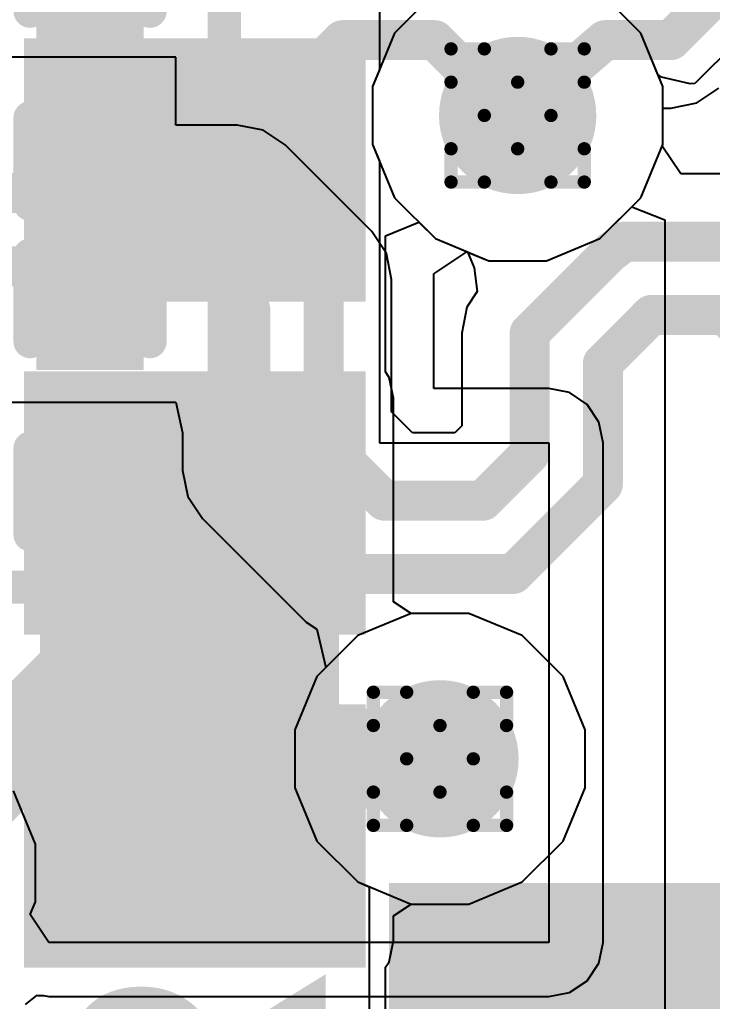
# Model space of a CAD drawing. Header units: inches. Extents: x -6 to 328, y -6 to 90.
# Drawn here: x 28.651 to 31.293, y 7.918 to 11.662 of the extents above; entities that cross this region are included whole.
import ezdxf

# ---------------------------------------------------------------- set-up
doc = ezdxf.new("R2010")
doc.units = ezdxf.units.IN
for name, color, linetype in [('Bottom Layer', 5, 'Continuous'), ('Bottom Paste', 16, 'Continuous'), ('Bottom Solder', 6, 'Continuous'), ('Drill Drawing', 1, 'Continuous'), ('GND', 76, 'Continuous'), ('PWR', 16, 'Continuous'), ('Top Layer', 1, 'Continuous'), ('Top Overlay', 2, 'Continuous'), ('Top Paste', 8, 'Continuous'), ('Top Solder', 216, 'Continuous'), ('Via Holes', 16, 'Continuous')]:
    doc.layers.add(name, color=color, linetype=linetype)
doc.styles.add('Arial_Bold', font='', dxfattribs={"height": 0.2})
doc.styles.get('Arial_Bold').set_extended_font_data('Arial', bold=True)

# ---------------------------------------------------------------- blocks, each defined once
blk = doc.blocks.new('M55_7013242R_B_49')
at = {"layer": 'Bottom Layer'}
for points in [[(4.045, -2.2), (4.845, -2.2), (4.845, -3.3), (4.045, -3.3)], [(5.315, -2.2), (6.115, -2.2), (6.115, -3.3), (5.315, -3.3)], [(6.585, -2.2), (7.385, -2.2), (7.385, -3.3), (6.585, -3.3)]]:
    blk.add_hatch(color=5, dxfattribs=at).paths.add_polyline_path(points)
at = {"layer": 'Bottom Paste'}
for points in [[(4.045, -2.2), (4.845, -2.2), (4.845, -3.3), (4.045, -3.3)], [(5.315, -2.2), (6.115, -2.2), (6.115, -3.3), (5.315, -3.3)], [(6.585, -2.2), (7.385, -2.2), (7.385, -3.3), (6.585, -3.3)]]:
    blk.add_hatch(color=16, dxfattribs=at).paths.add_polyline_path(points)
at = {"layer": 'Bottom Solder'}
for points in [[(3.9434, -2.0984), (4.9466, -2.0984), (4.9466, -3.4016), (3.9434, -3.4016)], [(5.2134, -2.0984), (6.2166, -2.0984), (6.2166, -3.4016), (5.2134, -3.4016)], [(6.4834, -2.0984), (7.4866, -2.0984), (7.4866, -3.4016), (6.4834, -3.4016)]]:
    blk.add_hatch(color=6, dxfattribs=at).paths.add_polyline_path(points)
blk = doc.blocks.new('HDR1X3_SMD_50')
at = {"layer": 'Top Layer'}
blk.add_hatch(color=1, dxfattribs=at).paths.add_polyline_path([(-0.635, -0.7), (0.635, -0.7), (0.635, -2.9), (-0.635, -2.9)])
at = {"layer": 'Top Paste'}
blk.add_hatch(color=8, dxfattribs=at).paths.add_polyline_path([(-0.635, -0.7), (0.635, -0.7), (0.635, -2.9), (-0.635, -2.9)])
at = {"layer": 'Top Solder'}
blk.add_hatch(color=216, dxfattribs=at).paths.add_polyline_path([(-0.7366, -0.5984), (0.7366, -0.5984), (0.7366, -3.0016), (-0.7366, -3.0016)])
blk = doc.blocks.new('CAP_0201_69')
at = {"layer": 'Top Layer'}
for points in [[(-0.45, 0.15), (-0.15, 0.15), (-0.15, -0.15), (-0.45, -0.15)], [(0.15, 0.15), (0.45, 0.15), (0.45, -0.15), (0.15, -0.15)]]:
    blk.add_hatch(color=1, dxfattribs=at).paths.add_polyline_path(points)
at = {"layer": 'Top Paste'}
for points in [[(-0.45, 0.15), (-0.15, 0.15), (-0.15, -0.15), (-0.45, -0.15)], [(0.15, 0.15), (0.45, 0.15), (0.45, -0.15), (0.15, -0.15)]]:
    blk.add_hatch(color=8, dxfattribs=at).paths.add_polyline_path(points)
at = {"layer": 'Top Solder'}
for points in [[(-0.505, 0.205), (-0.095, 0.205), (-0.095, -0.205), (-0.505, -0.205)], [(0.095, 0.205), (0.505, 0.205), (0.505, -0.205), (0.095, -0.205)]]:
    blk.add_hatch(color=216, dxfattribs=at).paths.add_polyline_path(points)
at = {"layer": 'Top Overlay'}
for points in [[(-0.2032, 0.2286, 0.127, 0.127, 0), (-0.5334, 0.2286, 0.127, 0.127, 0)], [(-0.5334, -0.2286, 0.127, 0.127, 0), (-0.5334, 0.2286, 0.127, 0.127, 0)], [(0.5334, 0.2286, 0.127, 0.127, 0), (0.2032, 0.2286, 0.127, 0.127, 0)], [(0.5334, -0.2286, 0.127, 0.127, 0), (0.5334, 0.2286, 0.127, 0.127, 0)], [(-0.2032, -0.2286, 0.127, 0.127, 0), (-0.5334, -0.2286, 0.127, 0.127, 0)], [(0.5334, -0.2286, 0.127, 0.127, 0), (0.2032, -0.2286, 0.127, 0.127, 0)]]:
    blk.add_lwpolyline(points, format="xyseb", dxfattribs=at)
for points in [[(-0.5651, 0.2286, 0.0635, 0.0635, 1), (-0.5016, 0.2286, 0.0635, 0.0635, 1)], [(-0.5651, 0.2286, 0.0635, 0.0635, 1), (-0.5016, 0.2286, 0.0635, 0.0635, 1)], [(-0.2349, 0.2286, 0.0635, 0.0635, 1), (-0.1714, 0.2286, 0.0635, 0.0635, 1)], [(0.1714, 0.2286, 0.0635, 0.0635, 1), (0.2349, 0.2286, 0.0635, 0.0635, 1)], [(0.5016, 0.2286, 0.0635, 0.0635, 1), (0.5651, 0.2286, 0.0635, 0.0635, 1)], [(0.5016, 0.2286, 0.0635, 0.0635, 1), (0.5651, 0.2286, 0.0635, 0.0635, 1)], [(-0.5651, -0.2286, 0.0635, 0.0635, 1), (-0.5016, -0.2286, 0.0635, 0.0635, 1)], [(-0.5651, -0.2286, 0.0635, 0.0635, 1), (-0.5016, -0.2286, 0.0635, 0.0635, 1)], [(-0.2349, -0.2286, 0.0635, 0.0635, 1), (-0.1714, -0.2286, 0.0635, 0.0635, 1)], [(0.1714, -0.2286, 0.0635, 0.0635, 1), (0.2349, -0.2286, 0.0635, 0.0635, 1)], [(0.5016, -0.2286, 0.0635, 0.0635, 1), (0.5651, -0.2286, 0.0635, 0.0635, 1)], [(0.5016, -0.2286, 0.0635, 0.0635, 1), (0.5651, -0.2286, 0.0635, 0.0635, 1)]]:
    blk.add_lwpolyline(points, format="xyseb", close=True, dxfattribs=at)
blk = doc.blocks.new('CAP_0201_70')
at = {"layer": 'Top Layer'}
for points in [[(-0.45, 0.15), (-0.15, 0.15), (-0.15, -0.15), (-0.45, -0.15)], [(0.15, 0.15), (0.45, 0.15), (0.45, -0.15), (0.15, -0.15)]]:
    blk.add_hatch(color=1, dxfattribs=at).paths.add_polyline_path(points)
at = {"layer": 'Top Paste'}
for points in [[(-0.45, 0.15), (-0.15, 0.15), (-0.15, -0.15), (-0.45, -0.15)], [(0.15, 0.15), (0.45, 0.15), (0.45, -0.15), (0.15, -0.15)]]:
    blk.add_hatch(color=8, dxfattribs=at).paths.add_polyline_path(points)
at = {"layer": 'Top Solder'}
for points in [[(-0.505, 0.205), (-0.095, 0.205), (-0.095, -0.205), (-0.505, -0.205)], [(0.095, 0.205), (0.505, 0.205), (0.505, -0.205), (0.095, -0.205)]]:
    blk.add_hatch(color=216, dxfattribs=at).paths.add_polyline_path(points)
at = {"layer": 'Top Overlay'}
for points in [[(-0.5334, 0.2286, 0.127, 0.127, 0), (-0.2032, 0.2286, 0.127, 0.127, 0)], [(-0.5334, 0.2286, 0.127, 0.127, 0), (-0.5334, -0.2286, 0.127, 0.127, 0)], [(0.2032, 0.2286, 0.127, 0.127, 0), (0.5334, 0.2286, 0.127, 0.127, 0)], [(0.5334, 0.2286, 0.127, 0.127, 0), (0.5334, -0.2286, 0.127, 0.127, 0)], [(-0.5334, -0.2286, 0.127, 0.127, 0), (-0.2032, -0.2286, 0.127, 0.127, 0)], [(0.2032, -0.2286, 0.127, 0.127, 0), (0.5334, -0.2286, 0.127, 0.127, 0)]]:
    blk.add_lwpolyline(points, format="xyseb", dxfattribs=at)
for points in [[(-0.5651, 0.2286, 0.0635, 0.0635, 1), (-0.5016, 0.2286, 0.0635, 0.0635, 1)], [(-0.5651, 0.2286, 0.0635, 0.0635, 1), (-0.5016, 0.2286, 0.0635, 0.0635, 1)], [(-0.2349, 0.2286, 0.0635, 0.0635, 1), (-0.1714, 0.2286, 0.0635, 0.0635, 1)], [(0.1714, 0.2286, 0.0635, 0.0635, 1), (0.2349, 0.2286, 0.0635, 0.0635, 1)], [(0.5016, 0.2286, 0.0635, 0.0635, 1), (0.5651, 0.2286, 0.0635, 0.0635, 1)], [(0.5016, 0.2286, 0.0635, 0.0635, 1), (0.5651, 0.2286, 0.0635, 0.0635, 1)], [(-0.5651, -0.2286, 0.0635, 0.0635, 1), (-0.5016, -0.2286, 0.0635, 0.0635, 1)], [(-0.5651, -0.2286, 0.0635, 0.0635, 1), (-0.5016, -0.2286, 0.0635, 0.0635, 1)], [(-0.2349, -0.2286, 0.0635, 0.0635, 1), (-0.1714, -0.2286, 0.0635, 0.0635, 1)], [(0.1714, -0.2286, 0.0635, 0.0635, 1), (0.2349, -0.2286, 0.0635, 0.0635, 1)], [(0.5016, -0.2286, 0.0635, 0.0635, 1), (0.5651, -0.2286, 0.0635, 0.0635, 1)], [(0.5016, -0.2286, 0.0635, 0.0635, 1), (0.5651, -0.2286, 0.0635, 0.0635, 1)]]:
    blk.add_lwpolyline(points, format="xyseb", close=True, dxfattribs=at)

msp = doc.modelspace()

# ---------------------------------------------------------------- hatches: boundary and pattern name
at = {"layer": 'Bottom Layer'}
h = msp.add_hatch(color=5, dxfattribs=at)
edge = h.paths.add_edge_path()
edge.add_arc((30.5502, 11.2965), 0.3, 0, 360)
msp.add_hatch(color=5, dxfattribs=at).paths.add_polyline_path([(28.769, 8.1485), (29.869, 8.1485), (29.869, 10.2185), (28.769, 10.2185)])
h = msp.add_hatch(color=5, dxfattribs=at)
edge = h.paths.add_edge_path()
edge.add_arc((30.254, 8.8429), 0.3, 0, 360)
at = {"layer": 'GND'}
h = msp.add_hatch(color=76, dxfattribs=at)
edge = h.paths.add_edge_path()
edge.add_arc((30.5502, 11.2965), 0.3, 0, 360)
h = msp.add_hatch(color=76, dxfattribs=at)
edge = h.paths.add_edge_path()
edge.add_arc((30.254, 8.8429), 0.3, 0, 360)
at = {"layer": 'PWR'}
h = msp.add_hatch(color=16, dxfattribs=at)
edge = h.paths.add_edge_path()
edge.add_arc((30.5502, 11.2965), 0.3, 0, 360)
h = msp.add_hatch(color=16, dxfattribs=at)
edge = h.paths.add_edge_path()
edge.add_arc((30.254, 8.8429), 0.3, 0, 360)
at = {"layer": 'Top Layer'}
h = msp.add_hatch(color=1, dxfattribs=at)
edge = h.paths.add_edge_path()
edge.add_arc((30.5502, 11.2965), 0.3, 0, 360)
h = msp.add_hatch(color=1, dxfattribs=at)
edge = h.paths.add_edge_path()
edge.add_arc((30.254, 8.8429), 0.3, 0, 360)
at = {"layer": 'Via Holes'}
h = msp.add_hatch(color=7, dxfattribs=at)
edge = h.paths.add_edge_path()
edge.add_arc((30.5502, 11.2965), 0.15, 0, 360)
h = msp.add_hatch(color=7, dxfattribs=at)
edge = h.paths.add_edge_path()
edge.add_arc((30.254, 8.8429), 0.15, 0, 360)

# ---------------------------------------------------------------- linework, layer by layer
at = {"layer": 'Bottom Layer'}
for p, q in [((33.1244, 13.3163), (31.2264, 11.4183)), ((31.0198, 11.6104), (30.9109, 11.7193)), ((31.0853, 11.4524), (31.0198, 11.6104)), ((31.0986, 11.443), (31.0853, 11.4524)), ((31.2083, 11.4166), (31.0986, 11.443)), ((31.2264, 11.4183), (31.2083, 11.4166)), ((30.864, 10.8269), (30.9851, 10.948)), ((30.9851, 10.948), (31.1121, 10.8988)), ((31.1121, 10.8988), (31.1121, 6.1647)), ((30.0468, 10.8369), (30.1738, 10.8895)), ((30.1738, 10.8895), (30.2364, 10.8269)), ((30.0468, 10.5233), (30.0468, 10.8369)), ((30.2364, 10.8269), (30.44, 10.7425)), ((30.6604, 10.7425), (30.864, 10.8269)), ((30.44, 10.7425), (30.6604, 10.7425)), ((30.0468, 10.5107), (30.0468, 10.5233)), ((30.0468, 10.3963), (30.0468, 10.5107)), ((30.0468, 10.3837), (30.0468, 10.3963)), ((30.0468, 10.3182), (30.0468, 10.3837)), ((30.0604, 10.2978), (30.0468, 10.3182)), ((30.0762, 10.2185), (30.0604, 10.2978)), ((30.0762, 9.4421), (30.0762, 10.2185)), ((30.1438, 9.3969), (30.0762, 9.4421)), ((30.3642, 9.3969), (30.1438, 9.3969)), ((30.5678, 9.3126), (30.3642, 9.3969)), ((30.7237, 9.1567), (30.5678, 9.3126)), ((30.808, 8.9531), (30.7237, 9.1567)), ((30.808, 8.7327), (30.808, 8.9531)), ((30.7237, 8.5291), (30.808, 8.7327)), ((30.5678, 8.3732), (30.7237, 8.5291)), ((30.3642, 8.2889), (30.5678, 8.3732)), ((30.0762, 8.2437), (30.1438, 8.2889)), ((30.1438, 8.2889), (30.3642, 8.2889)), ((30.0762, 8.1485), (30.0762, 8.2437)), ((30.0604, 8.0692), (30.0762, 8.1485)), ((30.0468, 8.0488), (30.0604, 8.0692)), ((30.0468, 7.9833), (30.0468, 8.0488)), ((30.0468, 7.9707), (30.0468, 7.9833)), ((30.0468, 7.8563), (30.0468, 7.9707))]:
    msp.add_line(p, q, dxfattribs=at)
for points in [[(29.7928, 11.4945, 0.1524, 0.1524, 0), (29.8821, 11.5838, 0.1524, 0.1524, 0)], [(29.8821, 11.5838, 0.1524, 0.1524, 0), (30.234, 11.5838, 0.1524, 0.1524, 0)], [(30.234, 11.5838, 0.1524, 0.1524, 0), (30.5213, 11.2965, 0.1524, 0.1524, 0)], [(29.7928, 11.4123, 0.1524, 0.1524, 0), (29.7928, 11.4945, 0.1524, 0.1524, 0)], [(29.469, 11.0885, 0.1524, 0.1524, 0), (29.7928, 11.4123, 0.1524, 0.1524, 0)], [(30.5213, 11.2965, 0.1524, 0.1524, 0), (30.5502, 11.2965, 0.1524, 0.1524, 0)], [(29.319, 11.0885, 0.1524, 0.1524, 0), (29.469, 11.0885, 0.1524, 0.1524, 0)], [(29.319, 8.9485, 0.381, 0.381, 0), (29.4246, 8.8429, 0.381, 0.381, 0)], [(29.4246, 8.8429, 0.381, 0.381, 0), (30.254, 8.8429, 0.381, 0.381, 0)]]:
    msp.add_lwpolyline(points, format="xyseb", dxfattribs=at)
for points in [[(29.844, 11.5838, 0.0762, 0.0762, 1), (29.9202, 11.5838, 0.0762, 0.0762, 1)], [(29.844, 11.5838, 0.0762, 0.0762, 1), (29.9202, 11.5838, 0.0762, 0.0762, 1)], [(30.1959, 11.5838, 0.0762, 0.0762, 1), (30.2721, 11.5838, 0.0762, 0.0762, 1)], [(30.1959, 11.5838, 0.0762, 0.0762, 1), (30.2721, 11.5838, 0.0762, 0.0762, 1)], [(29.7547, 11.4945, 0.0762, 0.0762, 1), (29.8309, 11.4945, 0.0762, 0.0762, 1)], [(29.7547, 11.4945, 0.0762, 0.0762, 1), (29.8309, 11.4945, 0.0762, 0.0762, 1)], [(29.7547, 11.4123, 0.0762, 0.0762, 1), (29.8309, 11.4123, 0.0762, 0.0762, 1)], [(29.7547, 11.4123, 0.0762, 0.0762, 1), (29.8309, 11.4123, 0.0762, 0.0762, 1)], [(30.4832, 11.2965, 0.0762, 0.0762, 1), (30.5594, 11.2965, 0.0762, 0.0762, 1)], [(30.4832, 11.2965, 0.0762, 0.0762, 1), (30.5594, 11.2965, 0.0762, 0.0762, 1)], [(30.5121, 11.2965, 0.0762, 0.0762, 1), (30.5883, 11.2965, 0.0762, 0.0762, 1)], [(29.2809, 11.0885, 0.0762, 0.0762, 1), (29.3571, 11.0885, 0.0762, 0.0762, 1)], [(29.4309, 11.0885, 0.0762, 0.0762, 1), (29.5071, 11.0885, 0.0762, 0.0762, 1)], [(29.4309, 11.0885, 0.0762, 0.0762, 1), (29.5071, 11.0885, 0.0762, 0.0762, 1)], [(29.2237, 8.9485, 0.1905, 0.1905, 1), (29.4142, 8.9485, 0.1905, 0.1905, 1)], [(29.3293, 8.8429, 0.1905, 0.1905, 1), (29.5198, 8.8429, 0.1905, 0.1905, 1)], [(29.3293, 8.8429, 0.1905, 0.1905, 1), (29.5198, 8.8429, 0.1905, 0.1905, 1)], [(30.1588, 8.8429, 0.1905, 0.1905, 1), (30.3493, 8.8429, 0.1905, 0.1905, 1)]]:
    msp.add_lwpolyline(points, format="xyseb", close=True, dxfattribs=at)
at = {"layer": 'Drill Drawing'}
for points in [[(30.2962, 11.4235, 0.0508, 0.0508, 0), (30.2962, 11.5505, 0.0508, 0.0508, 0)], [(30.2962, 11.5505, 0.0508, 0.0508, 0), (30.4232, 11.5505, 0.0508, 0.0508, 0)], [(30.4232, 11.5505, 0.0508, 0.0508, 0), (30.5502, 11.4235, 0.0508, 0.0508, 0)], [(30.5502, 11.4235, 0.0508, 0.0508, 0), (30.6772, 11.5505, 0.0508, 0.0508, 0)], [(30.6772, 11.5505, 0.0508, 0.0508, 0), (30.8042, 11.5505, 0.0508, 0.0508, 0)], [(30.8042, 11.4235, 0.0508, 0.0508, 0), (30.8042, 11.5505, 0.0508, 0.0508, 0)], [(30.2962, 11.4235, 0.0508, 0.0508, 0), (30.4232, 11.2965, 0.0508, 0.0508, 0)], [(30.6772, 11.2965, 0.0508, 0.0508, 0), (30.8042, 11.4235, 0.0508, 0.0508, 0)], [(30.2962, 11.1695, 0.0508, 0.0508, 0), (30.4232, 11.2965, 0.0508, 0.0508, 0)], [(30.6772, 11.2965, 0.0508, 0.0508, 0), (30.8042, 11.1695, 0.0508, 0.0508, 0)], [(30.2962, 11.0425, 0.0508, 0.0508, 0), (30.2962, 11.1695, 0.0508, 0.0508, 0)], [(30.4232, 11.0425, 0.0508, 0.0508, 0), (30.5502, 11.1695, 0.0508, 0.0508, 0)], [(30.5502, 11.1695, 0.0508, 0.0508, 0), (30.6772, 11.0425, 0.0508, 0.0508, 0)], [(30.8042, 11.0425, 0.0508, 0.0508, 0), (30.8042, 11.1695, 0.0508, 0.0508, 0)], [(30.2962, 11.0425, 0.0508, 0.0508, 0), (30.4232, 11.0425, 0.0508, 0.0508, 0)], [(30.6772, 11.0425, 0.0508, 0.0508, 0), (30.8042, 11.0425, 0.0508, 0.0508, 0)], [(30, 8.9699, 0.0508, 0.0508, 0), (30, 9.0969, 0.0508, 0.0508, 0)], [(30, 9.0969, 0.0508, 0.0508, 0), (30.127, 9.0969, 0.0508, 0.0508, 0)], [(30.127, 9.0969, 0.0508, 0.0508, 0), (30.254, 8.9699, 0.0508, 0.0508, 0)], [(30.254, 8.9699, 0.0508, 0.0508, 0), (30.381, 9.0969, 0.0508, 0.0508, 0)], [(30.381, 9.0969, 0.0508, 0.0508, 0), (30.508, 9.0969, 0.0508, 0.0508, 0)], [(30.508, 8.9699, 0.0508, 0.0508, 0), (30.508, 9.0969, 0.0508, 0.0508, 0)], [(30, 8.9699, 0.0508, 0.0508, 0), (30.127, 8.8429, 0.0508, 0.0508, 0)], [(30.381, 8.8429, 0.0508, 0.0508, 0), (30.508, 8.9699, 0.0508, 0.0508, 0)], [(30, 8.7159, 0.0508, 0.0508, 0), (30.127, 8.8429, 0.0508, 0.0508, 0)], [(30.381, 8.8429, 0.0508, 0.0508, 0), (30.508, 8.7159, 0.0508, 0.0508, 0)], [(30, 8.5889, 0.0508, 0.0508, 0), (30, 8.7159, 0.0508, 0.0508, 0)], [(30.127, 8.5889, 0.0508, 0.0508, 0), (30.254, 8.7159, 0.0508, 0.0508, 0)], [(30.254, 8.7159, 0.0508, 0.0508, 0), (30.381, 8.5889, 0.0508, 0.0508, 0)], [(30.508, 8.5889, 0.0508, 0.0508, 0), (30.508, 8.7159, 0.0508, 0.0508, 0)], [(30, 8.5889, 0.0508, 0.0508, 0), (30.127, 8.5889, 0.0508, 0.0508, 0)], [(30.381, 8.5889, 0.0508, 0.0508, 0), (30.508, 8.5889, 0.0508, 0.0508, 0)]]:
    msp.add_lwpolyline(points, format="xyseb", dxfattribs=at)
for points in [[(30.2835, 11.5505, 0.0254, 0.0254, 1), (30.3089, 11.5505, 0.0254, 0.0254, 1)], [(30.2835, 11.5505, 0.0254, 0.0254, 1), (30.3089, 11.5505, 0.0254, 0.0254, 1)], [(30.4105, 11.5505, 0.0254, 0.0254, 1), (30.4359, 11.5505, 0.0254, 0.0254, 1)], [(30.4105, 11.5505, 0.0254, 0.0254, 1), (30.4359, 11.5505, 0.0254, 0.0254, 1)], [(30.6645, 11.5505, 0.0254, 0.0254, 1), (30.6899, 11.5505, 0.0254, 0.0254, 1)], [(30.6645, 11.5505, 0.0254, 0.0254, 1), (30.6899, 11.5505, 0.0254, 0.0254, 1)], [(30.7915, 11.5505, 0.0254, 0.0254, 1), (30.8169, 11.5505, 0.0254, 0.0254, 1)], [(30.7915, 11.5505, 0.0254, 0.0254, 1), (30.8169, 11.5505, 0.0254, 0.0254, 1)], [(30.2835, 11.4235, 0.0254, 0.0254, 1), (30.3089, 11.4235, 0.0254, 0.0254, 1)], [(30.2835, 11.4235, 0.0254, 0.0254, 1), (30.3089, 11.4235, 0.0254, 0.0254, 1)], [(30.5375, 11.4235, 0.0254, 0.0254, 1), (30.5629, 11.4235, 0.0254, 0.0254, 1)], [(30.5375, 11.4235, 0.0254, 0.0254, 1), (30.5629, 11.4235, 0.0254, 0.0254, 1)], [(30.7915, 11.4235, 0.0254, 0.0254, 1), (30.8169, 11.4235, 0.0254, 0.0254, 1)], [(30.7915, 11.4235, 0.0254, 0.0254, 1), (30.8169, 11.4235, 0.0254, 0.0254, 1)], [(30.4105, 11.2965, 0.0254, 0.0254, 1), (30.4359, 11.2965, 0.0254, 0.0254, 1)], [(30.4105, 11.2965, 0.0254, 0.0254, 1), (30.4359, 11.2965, 0.0254, 0.0254, 1)], [(30.6645, 11.2965, 0.0254, 0.0254, 1), (30.6899, 11.2965, 0.0254, 0.0254, 1)], [(30.6645, 11.2965, 0.0254, 0.0254, 1), (30.6899, 11.2965, 0.0254, 0.0254, 1)], [(30.2835, 11.1695, 0.0254, 0.0254, 1), (30.3089, 11.1695, 0.0254, 0.0254, 1)], [(30.2835, 11.1695, 0.0254, 0.0254, 1), (30.3089, 11.1695, 0.0254, 0.0254, 1)], [(30.5375, 11.1695, 0.0254, 0.0254, 1), (30.5629, 11.1695, 0.0254, 0.0254, 1)], [(30.5375, 11.1695, 0.0254, 0.0254, 1), (30.5629, 11.1695, 0.0254, 0.0254, 1)], [(30.7915, 11.1695, 0.0254, 0.0254, 1), (30.8169, 11.1695, 0.0254, 0.0254, 1)], [(30.7915, 11.1695, 0.0254, 0.0254, 1), (30.8169, 11.1695, 0.0254, 0.0254, 1)], [(30.2835, 11.0425, 0.0254, 0.0254, 1), (30.3089, 11.0425, 0.0254, 0.0254, 1)], [(30.2835, 11.0425, 0.0254, 0.0254, 1), (30.3089, 11.0425, 0.0254, 0.0254, 1)], [(30.4105, 11.0425, 0.0254, 0.0254, 1), (30.4359, 11.0425, 0.0254, 0.0254, 1)], [(30.4105, 11.0425, 0.0254, 0.0254, 1), (30.4359, 11.0425, 0.0254, 0.0254, 1)], [(30.6645, 11.0425, 0.0254, 0.0254, 1), (30.6899, 11.0425, 0.0254, 0.0254, 1)], [(30.6645, 11.0425, 0.0254, 0.0254, 1), (30.6899, 11.0425, 0.0254, 0.0254, 1)], [(30.7915, 11.0425, 0.0254, 0.0254, 1), (30.8169, 11.0425, 0.0254, 0.0254, 1)], [(30.7915, 11.0425, 0.0254, 0.0254, 1), (30.8169, 11.0425, 0.0254, 0.0254, 1)], [(29.9873, 9.0969, 0.0254, 0.0254, 1), (30.0127, 9.0969, 0.0254, 0.0254, 1)], [(29.9873, 9.0969, 0.0254, 0.0254, 1), (30.0127, 9.0969, 0.0254, 0.0254, 1)], [(30.1143, 9.0969, 0.0254, 0.0254, 1), (30.1397, 9.0969, 0.0254, 0.0254, 1)], [(30.1143, 9.0969, 0.0254, 0.0254, 1), (30.1397, 9.0969, 0.0254, 0.0254, 1)], [(30.3683, 9.0969, 0.0254, 0.0254, 1), (30.3937, 9.0969, 0.0254, 0.0254, 1)], [(30.3683, 9.0969, 0.0254, 0.0254, 1), (30.3937, 9.0969, 0.0254, 0.0254, 1)], [(30.4953, 9.0969, 0.0254, 0.0254, 1), (30.5207, 9.0969, 0.0254, 0.0254, 1)], [(30.4953, 9.0969, 0.0254, 0.0254, 1), (30.5207, 9.0969, 0.0254, 0.0254, 1)], [(29.9873, 8.9699, 0.0254, 0.0254, 1), (30.0127, 8.9699, 0.0254, 0.0254, 1)], [(29.9873, 8.9699, 0.0254, 0.0254, 1), (30.0127, 8.9699, 0.0254, 0.0254, 1)], [(30.2413, 8.9699, 0.0254, 0.0254, 1), (30.2667, 8.9699, 0.0254, 0.0254, 1)], [(30.2413, 8.9699, 0.0254, 0.0254, 1), (30.2667, 8.9699, 0.0254, 0.0254, 1)], [(30.4953, 8.9699, 0.0254, 0.0254, 1), (30.5207, 8.9699, 0.0254, 0.0254, 1)], [(30.4953, 8.9699, 0.0254, 0.0254, 1), (30.5207, 8.9699, 0.0254, 0.0254, 1)], [(30.1143, 8.8429, 0.0254, 0.0254, 1), (30.1397, 8.8429, 0.0254, 0.0254, 1)], [(30.1143, 8.8429, 0.0254, 0.0254, 1), (30.1397, 8.8429, 0.0254, 0.0254, 1)], [(30.3683, 8.8429, 0.0254, 0.0254, 1), (30.3937, 8.8429, 0.0254, 0.0254, 1)], [(30.3683, 8.8429, 0.0254, 0.0254, 1), (30.3937, 8.8429, 0.0254, 0.0254, 1)], [(29.9873, 8.7159, 0.0254, 0.0254, 1), (30.0127, 8.7159, 0.0254, 0.0254, 1)], [(29.9873, 8.7159, 0.0254, 0.0254, 1), (30.0127, 8.7159, 0.0254, 0.0254, 1)], [(30.2413, 8.7159, 0.0254, 0.0254, 1), (30.2667, 8.7159, 0.0254, 0.0254, 1)], [(30.2413, 8.7159, 0.0254, 0.0254, 1), (30.2667, 8.7159, 0.0254, 0.0254, 1)], [(30.4953, 8.7159, 0.0254, 0.0254, 1), (30.5207, 8.7159, 0.0254, 0.0254, 1)], [(30.4953, 8.7159, 0.0254, 0.0254, 1), (30.5207, 8.7159, 0.0254, 0.0254, 1)], [(29.9873, 8.5889, 0.0254, 0.0254, 1), (30.0127, 8.5889, 0.0254, 0.0254, 1)], [(29.9873, 8.5889, 0.0254, 0.0254, 1), (30.0127, 8.5889, 0.0254, 0.0254, 1)], [(30.1143, 8.5889, 0.0254, 0.0254, 1), (30.1397, 8.5889, 0.0254, 0.0254, 1)], [(30.1143, 8.5889, 0.0254, 0.0254, 1), (30.1397, 8.5889, 0.0254, 0.0254, 1)], [(30.3683, 8.5889, 0.0254, 0.0254, 1), (30.3937, 8.5889, 0.0254, 0.0254, 1)], [(30.3683, 8.5889, 0.0254, 0.0254, 1), (30.3937, 8.5889, 0.0254, 0.0254, 1)], [(30.4953, 8.5889, 0.0254, 0.0254, 1), (30.5207, 8.5889, 0.0254, 0.0254, 1)], [(30.4953, 8.5889, 0.0254, 0.0254, 1), (30.5207, 8.5889, 0.0254, 0.0254, 1)]]:
    msp.add_lwpolyline(points, format="xyseb", close=True, dxfattribs=at)
at = {"layer": 'GND'}
for p, q in [((30.1979, 11.7277), (30.0805, 11.6104)), ((31.0198, 11.6104), (30.9109, 11.7193)), ((30.0805, 11.6104), (29.9962, 11.4067)), ((31.1042, 11.4067), (31.0198, 11.6104)), ((29.9962, 11.4067), (29.9962, 11.1863)), ((31.1042, 11.1863), (31.1042, 11.4067)), ((29.9962, 11.1863), (30.0805, 10.9827)), ((31.0198, 10.9827), (31.1042, 11.1863)), ((30.0805, 10.9827), (30.2364, 10.8269)), ((30.864, 10.8269), (31.0198, 10.9827)), ((30.2364, 10.8269), (30.44, 10.7425)), ((30.6604, 10.7425), (30.864, 10.8269)), ((30.44, 10.7425), (30.6604, 10.7425)), ((30.1438, 9.3969), (29.9402, 9.3126)), ((30.3642, 9.3969), (30.1438, 9.3969)), ((30.5678, 9.3126), (30.3642, 9.3969)), ((29.9402, 9.3126), (29.7844, 9.1567)), ((30.7237, 9.1567), (30.5678, 9.3126)), ((29.7844, 9.1567), (29.7, 8.9531)), ((30.808, 8.9531), (30.7237, 9.1567)), ((29.7, 8.9531), (29.7, 8.7327)), ((30.808, 8.7327), (30.808, 8.9531)), ((29.7, 8.7327), (29.7844, 8.5291)), ((30.7237, 8.5291), (30.808, 8.7327)), ((29.7844, 8.5291), (29.9402, 8.3732)), ((30.5678, 8.3732), (30.7237, 8.5291)), ((29.9402, 8.3732), (30.1438, 8.2889)), ((30.3642, 8.2889), (30.5678, 8.3732)), ((30.1438, 8.2889), (30.3642, 8.2889))]:
    msp.add_line(p, q, dxfattribs=at)
at = {"layer": 'PWR'}
for p, q in [((30.0228, 11.9962), (30.0228, 11.471)), ((31.0198, 11.6104), (30.9109, 11.7193)), ((31.1042, 11.4067), (31.0198, 11.6104)), ((30.0228, 11.471), (29.9962, 11.4067)), ((29.9962, 11.4067), (29.9962, 11.1863)), ((31.1042, 11.1863), (31.1042, 11.4067)), ((29.9962, 11.1863), (30.0228, 11.1221)), ((31.0198, 10.9827), (31.1042, 11.1863)), ((30.0228, 11.1221), (30.0228, 10.048)), ((30.864, 10.8269), (31.0198, 10.9827)), ((30.6604, 10.7425), (30.864, 10.8269)), ((30.23, 10.6921), (30.357, 10.7769)), ((30.357, 10.7769), (30.44, 10.7425)), ((30.44, 10.7425), (30.6604, 10.7425)), ((30.23, 10.2552), (30.23, 10.6921)), ((30.6687, 10.2552), (30.23, 10.2552)), ((30.748, 10.2394), (30.6687, 10.2552)), ((30.8152, 10.1945), (30.748, 10.2394)), ((30.8602, 10.1273), (30.8152, 10.1945)), ((30.8759, 10.048), (30.8602, 10.1273)), ((30.0228, 10.048), (30.6687, 10.048)), ((30.6687, 10.048), (30.6687, 8.143)), ((30.8759, 8.143), (30.8759, 10.048)), ((28.7114, 8.5174), (28.627, 8.721)), ((28.7114, 8.297), (28.7114, 8.5174)), ((28.6913, 8.2486), (28.7114, 8.297)), ((28.7619, 8.143), (28.6913, 8.2486)), ((30.6687, 8.143), (28.7619, 8.143)), ((30.8602, 8.0638), (30.8759, 8.143)), ((30.8152, 7.9965), (30.8602, 8.0638)), ((30.748, 7.9516), (30.8152, 7.9965)), ((28.6733, 7.9059), (28.7179, 7.9413)), ((28.7179, 7.9413), (28.7215, 7.9398)), ((28.7215, 7.9398), (28.7419, 7.9398)), ((28.7419, 7.9398), (28.7619, 7.9359)), ((30.6687, 7.9359), (30.748, 7.9516)), ((28.7619, 7.9359), (30.6687, 7.9359))]:
    msp.add_line(p, q, dxfattribs=at)
at = {"layer": 'Top Layer'}
for p, q in [((30.1979, 11.7277), (30.0805, 11.6104)), ((30.0805, 11.6104), (29.9962, 11.4067)), ((29.2472, 11.5188), (28.5916, 11.5188)), ((29.2472, 11.2597), (29.2472, 11.5188)), ((29.9962, 11.4067), (29.9962, 11.1863)), ((31.2336, 11.3445), (31.3177, 11.4007)), ((31.1042, 11.1863), (31.1042, 11.3248)), ((31.1042, 11.3248), (31.1345, 11.3248)), ((31.1345, 11.3248), (31.2336, 11.3445)), ((29.4804, 11.2597), (29.2472, 11.2597)), ((29.5795, 11.24), (29.4804, 11.2597)), ((29.6635, 11.1839), (29.5795, 11.24)), ((29.9936, 10.8537), (29.6635, 11.1839)), ((29.9962, 11.1863), (30.0805, 10.9827)), ((31.1015, 11.1798), (31.1042, 11.1863)), ((31.172, 11.0742), (31.1015, 11.1798)), ((31.455, 11.0742), (31.172, 11.0742)), ((30.0805, 10.9827), (30.2364, 10.8269)), ((30.0498, 10.7697), (29.9936, 10.8537)), ((30.2364, 10.8269), (30.3592, 10.776)), ((30.0695, 10.6706), (30.0498, 10.7697)), ((30.3592, 10.776), (30.385, 10.7151)), ((30.385, 10.7151), (30.3962, 10.6252)), ((30.0695, 10.166), (30.0695, 10.6706)), ((30.3962, 10.6252), (30.3565, 10.5658)), ((30.3565, 10.5658), (30.3368, 10.4667)), ((30.3368, 10.4667), (30.3368, 10.1128)), ((28.5916, 10.2032), (29.2472, 10.2032)), ((29.2472, 10.2032), (29.2721, 10.0866)), ((30.1493, 10.0861), (30.0695, 10.166)), ((30.3368, 10.1128), (30.3101, 10.0861)), ((29.2721, 10.0866), (29.2721, 9.943)), ((30.3101, 10.0861), (30.1493, 10.0861)), ((29.2721, 9.943), (29.2919, 9.8439)), ((29.2919, 9.8439), (29.348, 9.7599)), ((29.348, 9.7599), (29.7432, 9.3646)), ((29.7432, 9.3646), (29.7848, 9.3368)), ((29.7848, 9.3368), (29.8183, 9.1906)), ((29.8183, 9.1906), (29.7844, 9.1567)), ((29.7844, 9.1567), (29.7, 8.9531)), ((29.7, 8.9531), (29.7, 8.7327)), ((29.7, 8.7327), (29.7844, 8.5291)), ((29.7844, 8.5291), (29.9402, 8.3732)), ((29.9402, 8.3732), (29.9838, 8.3552)), ((29.9838, 8.3552), (29.9838, 6.8194))]:
    msp.add_line(p, q, dxfattribs=at)
for points in [[(31.1345, 11.5838, 0.1524, 0.1524, 0), (31.494, 11.9432, 0.1524, 0.1524, 0)], [(30.5502, 11.2965, 0.1524, 0.1524, 0), (30.8831, 11.5838, 0.1524, 0.1524, 0)], [(30.8831, 11.5838, 0.1524, 0.1524, 0), (31.1345, 11.5838, 0.1524, 0.1524, 0)], [(28.8456, 11.1172, 0.1524, 0.1524, 0), (28.9194, 11.191, 0.1524, 0.1524, 0)], [(28.9194, 11.191, 0.1524, 0.1524, 0), (28.9932, 11.1172, 0.1524, 0.1524, 0)], [(28.7563, 11.0007, 0.1524, 0.1524, 0), (28.8456, 11.09, 0.1524, 0.1524, 0)], [(28.8456, 11.09, 0.1524, 0.1524, 0), (28.8456, 11.1172, 0.1524, 0.1524, 0)], [(28.9932, 11.09, 0.1524, 0.1524, 0), (28.9932, 11.1172, 0.1524, 0.1524, 0)], [(28.9932, 11.09, 0.1524, 0.1524, 0), (29.0825, 11.0007, 0.1524, 0.1524, 0)], [(28.3977, 11.0007, 0.1524, 0.1524, 0), (28.7563, 11.0007, 0.1524, 0.1524, 0)], [(29.0825, 11.0007, 0.1524, 0.1524, 0), (29.4804, 11.0007, 0.1524, 0.1524, 0)], [(29.4804, 11.0007, 0.1524, 0.1524, 0), (29.8105, 10.6706, 0.1524, 0.1524, 0)], [(30.9569, 10.8152, 0.1524, 0.1524, -0.026144), (30.9045, 10.7754, 0.1524, 0.1524, 0)], [(30.9569, 10.8152, 0.1524, 0.1524, 0), (30.9569, 10.8152, 0.1524, 0.1524, 0)], [(30.9569, 10.8152, 0.1524, 0.1524, 0), (31.455, 10.8152, 0.1524, 0.1524, 0)], [(30.5958, 10.4667, 0.1524, 0.1524, 0), (30.9045, 10.7754, 0.1524, 0.1524, 0)], [(28.3555, 10.7213, 0.1524, 0.1524, 0), (28.7563, 10.7213, 0.1524, 0.1524, 0)], [(28.7563, 10.7213, 0.1524, 0.1524, 0), (28.8456, 10.6321, 0.1524, 0.1524, 0)], [(28.9932, 10.6321, 0.1524, 0.1524, 0), (29.0825, 10.7213, 0.1524, 0.1524, 0)], [(29.0825, 10.7213, 0.1524, 0.1524, 0), (29.3647, 10.7213, 0.1524, 0.1524, 0)], [(29.3647, 10.7213, 0.1524, 0.1524, 0), (29.5311, 10.5549, 0.1524, 0.1524, 0)], [(29.8105, 10.0587, 0.1524, 0.1524, 0), (29.8105, 10.6706, 0.1524, 0.1524, 0)], [(28.8456, 10.6048, 0.1524, 0.1524, 0), (28.8456, 10.6321, 0.1524, 0.1524, 0)], [(28.9932, 10.6048, 0.1524, 0.1524, 0), (28.9932, 10.6321, 0.1524, 0.1524, 0)], [(28.8456, 10.6048, 0.1524, 0.1524, 0), (28.9194, 10.531, 0.1524, 0.1524, 0)], [(28.9194, 10.531, 0.1524, 0.1524, 0), (28.9932, 10.6048, 0.1524, 0.1524, 0)], [(29.5311, 9.943, 0.1524, 0.1524, 0), (29.5311, 10.5549, 0.1524, 0.1524, 0)], [(30.8752, 10.3509, 0.1524, 0.1524, 0), (31.06, 10.5358, 0.1524, 0.1524, 0)], [(31.06, 10.5358, 0.1524, 0.1524, 0), (31.3392, 10.5358, 0.1524, 0.1524, 0)], [(31.3392, 10.5358, 0.1524, 0.1524, 0), (31.494, 10.381, 0.1524, 0.1524, 0)], [(30.5958, 10.0056, 0.1524, 0.1524, 0), (30.5958, 10.4667, 0.1524, 0.1524, 0)], [(30.8752, 9.8898, 0.1524, 0.1524, 0), (30.8752, 10.3509, 0.1524, 0.1524, 0)], [(28.9194, 9.1692, 0.381, 0.381, 0), (28.9194, 9.931, 0.381, 0.381, 0)], [(29.8105, 10.0587, 0.1524, 0.1524, 0), (30.0421, 9.8272, 0.1524, 0.1524, 0)], [(30.4174, 9.8272, 0.1524, 0.1524, 0), (30.5958, 10.0056, 0.1524, 0.1524, 0)], [(29.5311, 9.943, 0.1524, 0.1524, 0), (29.9263, 9.5478, 0.1524, 0.1524, 0)], [(30.5331, 9.5478, 0.1524, 0.1524, 0), (30.8752, 9.8898, 0.1524, 0.1524, 0)], [(30.0421, 9.8272, 0.1524, 0.1524, 0), (30.4174, 9.8272, 0.1524, 0.1524, 0)], [(29.9263, 9.5478, 0.1524, 0.1524, 0), (30.5331, 9.5478, 0.1524, 0.1524, 0)], [(28.1574, 8.4072, 0.381, 0.381, 0), (28.9194, 9.1692, 0.381, 0.381, 0)]]:
    msp.add_lwpolyline(points, format="xyseb", dxfattribs=at)
for points in [[(30.845, 11.5838, 0.0762, 0.0762, 1), (30.9212, 11.5838, 0.0762, 0.0762, 1)], [(30.845, 11.5838, 0.0762, 0.0762, 1), (30.9212, 11.5838, 0.0762, 0.0762, 1)], [(31.0964, 11.5838, 0.0762, 0.0762, 1), (31.1726, 11.5838, 0.0762, 0.0762, 1)], [(31.0964, 11.5838, 0.0762, 0.0762, 1), (31.1726, 11.5838, 0.0762, 0.0762, 1)], [(30.5121, 11.2965, 0.0762, 0.0762, 1), (30.5883, 11.2965, 0.0762, 0.0762, 1)], [(28.8813, 11.191, 0.0762, 0.0762, 1), (28.9575, 11.191, 0.0762, 0.0762, 1)], [(28.8813, 11.191, 0.0762, 0.0762, 1), (28.9575, 11.191, 0.0762, 0.0762, 1)], [(28.8075, 11.1172, 0.0762, 0.0762, 1), (28.8837, 11.1172, 0.0762, 0.0762, 1)], [(28.8075, 11.1172, 0.0762, 0.0762, 1), (28.8837, 11.1172, 0.0762, 0.0762, 1)], [(28.8075, 11.09, 0.0762, 0.0762, 1), (28.8837, 11.09, 0.0762, 0.0762, 1)], [(28.8075, 11.09, 0.0762, 0.0762, 1), (28.8837, 11.09, 0.0762, 0.0762, 1)], [(28.9551, 11.1172, 0.0762, 0.0762, 1), (29.0313, 11.1172, 0.0762, 0.0762, 1)], [(28.9551, 11.1172, 0.0762, 0.0762, 1), (29.0313, 11.1172, 0.0762, 0.0762, 1)], [(28.9551, 11.09, 0.0762, 0.0762, 1), (29.0313, 11.09, 0.0762, 0.0762, 1)], [(28.9551, 11.09, 0.0762, 0.0762, 1), (29.0313, 11.09, 0.0762, 0.0762, 1)], [(28.7182, 11.0007, 0.0762, 0.0762, 1), (28.7944, 11.0007, 0.0762, 0.0762, 1)], [(28.7182, 11.0007, 0.0762, 0.0762, 1), (28.7944, 11.0007, 0.0762, 0.0762, 1)], [(29.0444, 11.0007, 0.0762, 0.0762, 1), (29.1206, 11.0007, 0.0762, 0.0762, 1)], [(29.0444, 11.0007, 0.0762, 0.0762, 1), (29.1206, 11.0007, 0.0762, 0.0762, 1)], [(29.4423, 11.0007, 0.0762, 0.0762, 1), (29.5185, 11.0007, 0.0762, 0.0762, 1)], [(29.4423, 11.0007, 0.0762, 0.0762, 1), (29.5185, 11.0007, 0.0762, 0.0762, 1)], [(30.9188, 10.8152, 0.0762, 0.0762, 1), (30.995, 10.8152, 0.0762, 0.0762, 1)], [(30.9188, 10.8152, 0.0762, 0.0762, 1), (30.995, 10.8152, 0.0762, 0.0762, 1)], [(30.9188, 10.8152, 0.0762, 0.0762, 1), (30.995, 10.8152, 0.0762, 0.0762, 1)], [(30.9188, 10.8152, 0.0762, 0.0762, 1), (30.995, 10.8152, 0.0762, 0.0762, 1)], [(30.8664, 10.7754, 0.0762, 0.0762, 1), (30.9426, 10.7754, 0.0762, 0.0762, 1)], [(30.8664, 10.7754, 0.0762, 0.0762, 1), (30.9426, 10.7754, 0.0762, 0.0762, 1)], [(28.7182, 10.7213, 0.0762, 0.0762, 1), (28.7944, 10.7213, 0.0762, 0.0762, 1)], [(28.7182, 10.7213, 0.0762, 0.0762, 1), (28.7944, 10.7213, 0.0762, 0.0762, 1)], [(29.0444, 10.7213, 0.0762, 0.0762, 1), (29.1206, 10.7213, 0.0762, 0.0762, 1)], [(29.0444, 10.7213, 0.0762, 0.0762, 1), (29.1206, 10.7213, 0.0762, 0.0762, 1)], [(29.3266, 10.7213, 0.0762, 0.0762, 1), (29.4028, 10.7213, 0.0762, 0.0762, 1)], [(29.3266, 10.7213, 0.0762, 0.0762, 1), (29.4028, 10.7213, 0.0762, 0.0762, 1)], [(29.7724, 10.6706, 0.0762, 0.0762, 1), (29.8486, 10.6706, 0.0762, 0.0762, 1)], [(29.7724, 10.6706, 0.0762, 0.0762, 1), (29.8486, 10.6706, 0.0762, 0.0762, 1)], [(28.8075, 10.6321, 0.0762, 0.0762, 1), (28.8837, 10.6321, 0.0762, 0.0762, 1)], [(28.8075, 10.6321, 0.0762, 0.0762, 1), (28.8837, 10.6321, 0.0762, 0.0762, 1)], [(28.9551, 10.6321, 0.0762, 0.0762, 1), (29.0313, 10.6321, 0.0762, 0.0762, 1)], [(28.9551, 10.6321, 0.0762, 0.0762, 1), (29.0313, 10.6321, 0.0762, 0.0762, 1)], [(28.8075, 10.6048, 0.0762, 0.0762, 1), (28.8837, 10.6048, 0.0762, 0.0762, 1)], [(28.8075, 10.6048, 0.0762, 0.0762, 1), (28.8837, 10.6048, 0.0762, 0.0762, 1)], [(28.9551, 10.6048, 0.0762, 0.0762, 1), (29.0313, 10.6048, 0.0762, 0.0762, 1)], [(28.9551, 10.6048, 0.0762, 0.0762, 1), (29.0313, 10.6048, 0.0762, 0.0762, 1)], [(28.8813, 10.531, 0.0762, 0.0762, 1), (28.9575, 10.531, 0.0762, 0.0762, 1)], [(28.8813, 10.531, 0.0762, 0.0762, 1), (28.9575, 10.531, 0.0762, 0.0762, 1)], [(29.493, 10.5549, 0.0762, 0.0762, 1), (29.5692, 10.5549, 0.0762, 0.0762, 1)], [(29.493, 10.5549, 0.0762, 0.0762, 1), (29.5692, 10.5549, 0.0762, 0.0762, 1)], [(31.0219, 10.5358, 0.0762, 0.0762, 1), (31.0981, 10.5358, 0.0762, 0.0762, 1)], [(31.0219, 10.5358, 0.0762, 0.0762, 1), (31.0981, 10.5358, 0.0762, 0.0762, 1)], [(31.3011, 10.5358, 0.0762, 0.0762, 1), (31.3773, 10.5358, 0.0762, 0.0762, 1)], [(31.3011, 10.5358, 0.0762, 0.0762, 1), (31.3773, 10.5358, 0.0762, 0.0762, 1)], [(30.5577, 10.4667, 0.0762, 0.0762, 1), (30.6339, 10.4667, 0.0762, 0.0762, 1)], [(30.5577, 10.4667, 0.0762, 0.0762, 1), (30.6339, 10.4667, 0.0762, 0.0762, 1)], [(30.8371, 10.3509, 0.0762, 0.0762, 1), (30.9133, 10.3509, 0.0762, 0.0762, 1)], [(30.8371, 10.3509, 0.0762, 0.0762, 1), (30.9133, 10.3509, 0.0762, 0.0762, 1)], [(28.8241, 9.931, 0.1905, 0.1905, 1), (29.0146, 9.931, 0.1905, 0.1905, 1)], [(29.7724, 10.0587, 0.0762, 0.0762, 1), (29.8486, 10.0587, 0.0762, 0.0762, 1)], [(29.7724, 10.0587, 0.0762, 0.0762, 1), (29.8486, 10.0587, 0.0762, 0.0762, 1)], [(30.5577, 10.0056, 0.0762, 0.0762, 1), (30.6339, 10.0056, 0.0762, 0.0762, 1)], [(30.5577, 10.0056, 0.0762, 0.0762, 1), (30.6339, 10.0056, 0.0762, 0.0762, 1)], [(29.493, 9.943, 0.0762, 0.0762, 1), (29.5692, 9.943, 0.0762, 0.0762, 1)], [(29.493, 9.943, 0.0762, 0.0762, 1), (29.5692, 9.943, 0.0762, 0.0762, 1)], [(30.8371, 9.8898, 0.0762, 0.0762, 1), (30.9133, 9.8898, 0.0762, 0.0762, 1)], [(30.8371, 9.8898, 0.0762, 0.0762, 1), (30.9133, 9.8898, 0.0762, 0.0762, 1)], [(30.004, 9.8272, 0.0762, 0.0762, 1), (30.0802, 9.8272, 0.0762, 0.0762, 1)], [(30.004, 9.8272, 0.0762, 0.0762, 1), (30.0802, 9.8272, 0.0762, 0.0762, 1)], [(30.3793, 9.8272, 0.0762, 0.0762, 1), (30.4555, 9.8272, 0.0762, 0.0762, 1)], [(30.3793, 9.8272, 0.0762, 0.0762, 1), (30.4555, 9.8272, 0.0762, 0.0762, 1)], [(29.8882, 9.5478, 0.0762, 0.0762, 1), (29.9644, 9.5478, 0.0762, 0.0762, 1)], [(29.8882, 9.5478, 0.0762, 0.0762, 1), (29.9644, 9.5478, 0.0762, 0.0762, 1)], [(30.495, 9.5478, 0.0762, 0.0762, 1), (30.5712, 9.5478, 0.0762, 0.0762, 1)], [(30.495, 9.5478, 0.0762, 0.0762, 1), (30.5712, 9.5478, 0.0762, 0.0762, 1)], [(28.8241, 9.1692, 0.1905, 0.1905, 1), (29.0146, 9.1692, 0.1905, 0.1905, 1)], [(28.8241, 9.1692, 0.1905, 0.1905, 1), (29.0146, 9.1692, 0.1905, 0.1905, 1)]]:
    msp.add_lwpolyline(points, format="xyseb", close=True, dxfattribs=at)
at = {"layer": 'Top Overlay'}
for points in [[(29.4321, 9.4976, 0.127, 0.127, 0), (29.4321, 12.2154, 0.127, 0.127, 0)], [(27.6394, 9.4976, 0.127, 0.127, 0), (29.4321, 9.4976, 0.127, 0.127, 0)]]:
    msp.add_lwpolyline(points, format="xyseb", dxfattribs=at)
msp.add_lwpolyline([(29.4004, 9.4976, 0.0635, 0.0635, 1), (29.4639, 9.4976, 0.0635, 0.0635, 1)], format="xyseb", close=True, dxfattribs=at)
msp.add_lwpolyline([(29.4004, 9.4976, 0.0635, 0.0635, 1), (29.4639, 9.4976, 0.0635, 0.0635, 1)], format="xyseb", close=True, dxfattribs=at)

# ---------------------------------------------------------------- block references
for name, p, rotation in [('M55_7013242R_B_49', (32.069, 15.5335), 270), ('CAP_0201_70', (28.9194, 11.491), 90), ('HDR1X3_SMD_50', (33.0616, 7.6322), 270), ('CAP_0201_69', (28.9194, 10.231), 270)]:
    msp.add_blockref(name, p, dxfattribs=dict(rotation=rotation))

# ---------------------------------------------------------------- texts
at = {"layer": 'Top Overlay', "style": 'Arial_Bold'}
msp.add_text('RX', height=1, rotation=90, dxfattribs=at).set_placement((29.8183, 7.0416))

doc.saveas('drawing.dxf')
